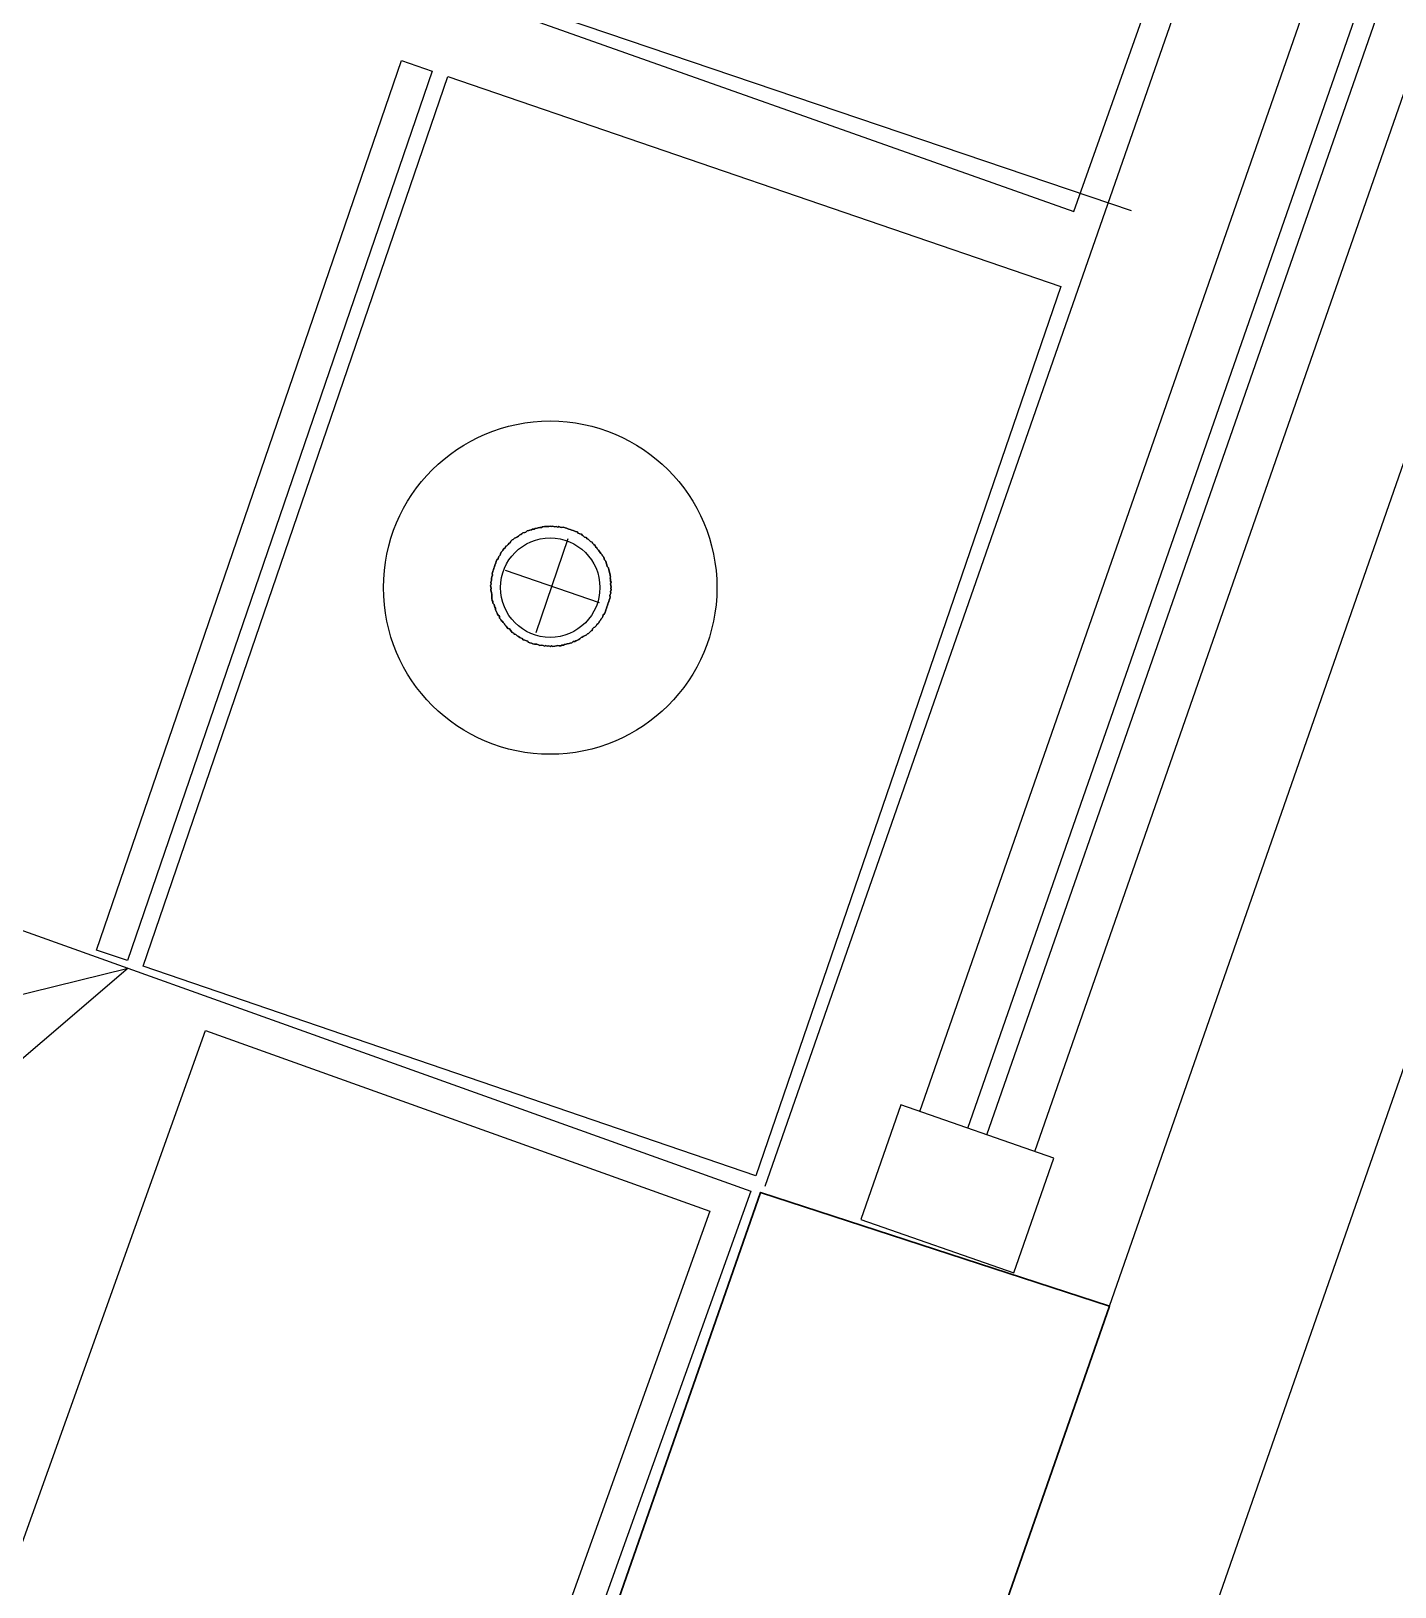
# Model space of a CAD drawing. Header units: millimetres. Extents: x 173236 to 801264, y -94969 to 615039.
# Drawn here: x 650003 to 650858, y 58685 to 59660 of the extents above; entities that cross this region are included whole.
import ezdxf

# ---------------------------------------------------------------- set-up
doc = ezdxf.new("R2010")
doc.units = ezdxf.units.MM
doc.header["$MEASUREMENT"] = 0
doc.header["$PDMODE"] = 2
for name, color, linetype in [('VOX-A-ANNO-DIMS', 160, 'Continuous'), ('VOX-A-ELEV-1-NEAR', 130, 'Continuous'), ('VOX-A-FLOOR-LINE', 253, 'Continuous'), ('VOX-A-FURN-LAYOUT', 93, 'Continuous'), ('VOX-A-WINDOW', 2, 'Continuous'), ('VOX-A-WINDOW-SILL', 55, 'Continuous')]:
    doc.layers.add(name, color=color, linetype=linetype)
doc.layers.add('VOX-A-WALL-SECT', color=1, linetype='Continuous', lineweight=30)
doc.styles.add('1.5 mm Rotis Annotative', font='', dxfattribs={"height": 1.5})
doc.styles.get('1.5 mm Rotis Annotative').set_extended_font_data('Rotis Sans Serif')
doc.linetypes.add('ZIGZAG', pattern='A,0.0001,-0.2,[131,ltypeshp.shx,S=0.2,R=0,X=-0.2,Y=0],-0.4,[131,ltypeshp.shx,S=0.2,R=180,X=0.2,Y=0],-0.2', length=0.8001)
doc.dimstyles.new('1.5 mm Rotis Annotative', dxfattribs={"dimtxt": 1.5, "dimasz": 1, "dimexe": 1.5, "dimexo": 0, "dimgap": 1, "dimtad": 1, "dimdec": 0, "dimrnd": 5, "dimzin": 0, "dimdsep": 46, "dimtxsty": '1.5 mm Rotis Annotative', "dimblk": 'ARCHTICK', "dimcen": 0.09, "dimdle": 1, "dimadec": 0, "dimazin": 0, "dimtfac": 1, "dimtdec": 0, "dimtofl": 0, "dimtmove": 1, "dimatfit": 3, "dimfxl": 2, "dimfxlon": 1, "dimtolj": 1, "dimtzin": 0, "dimarcsym": 0})

# ---------------------------------------------------------------- blocks, each defined once
blk = doc.blocks.new('*U369')
at = {"layer": 'VOX-A-WINDOW'}
for p, q in [((3, 1.5), (44.865, 1.5)), ((3, 0.25), (44.865, 0.25)), ((3, -0.25), (44.865, -0.25)), ((3, -1.5), (44.865, -1.5))]:
    blk.add_line(p, q, dxfattribs=at)
blk.add_lwpolyline([(3, 2), (3, -2), (0, -2), (0, 2)], close=True, dxfattribs=at)
at = {"layer": 'VOX-A-WINDOW-SILL'}
for p, q in [((0, 4.5), (47.865, 4.5)), ((0, -4.5), (47.865, -4.5))]:
    blk.add_line(p, q, dxfattribs=at)
blk = doc.blocks.new('TYPICAL FLOOR PLAN')
at = {"layer": 'VOX-A-FLOOR-LINE'}
blk.add_lwpolyline([(990589.57, 124212.13), (998958.55, 121312.01), (995728.66, 112053.32), (994816.91, 112053.58), (994816.91, 112178.32), (985635.33, 112179.75)], dxfattribs=at)
at = {"layer": 'VOX-A-WALL-SECT'}
blk.add_lwpolyline([(994941.91, 112353.45), (994941.91, 112178.35), (995639.89, 112178.35), (996444.99, 114485.45), (996226.31, 114556.88), (995641.91, 112882.2)], dxfattribs=at)
at = {"layer": 'VOX-A-ANNO-DIMS', "xscale": -25.4, "yscale": 25.4, "zscale": 25.4, "rotation": 250.7786661932612}
blk.add_blockref('*U369', (996337.06, 114523.08), dxfattribs=at)
blk = doc.blocks.new('BED3')
at = {"layer": 'VOX-A-FURN-LAYOUT', "lineweight": -3}
for points in [[(4891.245, 1312.644), (4901.044, 1296.641), (4870.569, 1276.436)], [(4932.245, 1312.428), (4932.245, 1276.436), (4854.251, 1276.436), (4854.251, 1312.428)], [(4868.252, 1311.643), (4868.252, 1277.241), (4855.037, 1277.241), (4855.037, 1311.643)]]:
    blk.add_lwpolyline(points, close=True, dxfattribs=at)
blk = doc.blocks.new('ST')
at = {"layer": 'VOX-A-FURN-LAYOUT', "lineweight": -3}
for points in [[(4870.235, 1276.043), (4870.235, 1252.833), (4854.251, 1252.833), (4854.251, 1276.043)], [(4871.452, 1276.043), (4871.452, 1252.833), (4870.647, 1252.833), (4870.647, 1276.043)], [(4863.264, 1265.302), (4863.284, 1265.322), (4863.323, 1265.322), (4863.362, 1265.341), (4863.323, 1265.322), (4863.284, 1265.322), (4863.264, 1265.302), (4863.225, 1265.302), (4863.186, 1265.283), (4863.146, 1265.263), (4863.127, 1265.243), (4863.087, 1265.243), (4863.048, 1265.224), (4863.028, 1265.204), (4863.048, 1265.224), (4863.087, 1265.243), (4863.127, 1265.243), (4863.146, 1265.263), (4863.186, 1265.283), (4863.225, 1265.302)], [(4863.5, 1265.361), (4863.46, 1265.361), (4863.421, 1265.361), (4863.402, 1265.341), (4863.362, 1265.341), (4863.402, 1265.341), (4863.421, 1265.361), (4863.46, 1265.361)], [(4863.539, 1265.381), (4863.5, 1265.361), (4863.539, 1265.381), (4863.578, 1265.381), (4863.618, 1265.381), (4863.578, 1265.381)], [(4863.716, 1265.4), (4863.676, 1265.4), (4863.637, 1265.381), (4863.618, 1265.381), (4863.637, 1265.381), (4863.676, 1265.4), (4863.716, 1265.4), (4863.755, 1265.4), (4863.794, 1265.4), (4863.834, 1265.4), (4863.853, 1265.381), (4863.834, 1265.4), (4863.794, 1265.4), (4863.755, 1265.4)], [(4864.01, 1265.361), (4863.971, 1265.381), (4863.932, 1265.381), (4863.892, 1265.381), (4863.853, 1265.381), (4863.892, 1265.381), (4863.932, 1265.381), (4863.971, 1265.381)], [(4864.069, 1265.361), (4864.05, 1265.361), (4864.01, 1265.361), (4864.05, 1265.361), (4864.069, 1265.361), (4864.108, 1265.341), (4864.148, 1265.341), (4864.108, 1265.341)], [(4864.324, 1265.283), (4864.344, 1265.263), (4864.383, 1265.243), (4864.423, 1265.243), (4864.442, 1265.224), (4864.481, 1265.204), (4864.442, 1265.224), (4864.423, 1265.243), (4864.383, 1265.243), (4864.344, 1265.263), (4864.324, 1265.283), (4864.285, 1265.302), (4864.246, 1265.302), (4864.226, 1265.322), (4864.187, 1265.322), (4864.148, 1265.341), (4864.187, 1265.322), (4864.226, 1265.322), (4864.246, 1265.302), (4864.285, 1265.302)], [(4862.734, 1264.988), (4862.714, 1264.968), (4862.675, 1264.929), (4862.655, 1264.909), (4862.636, 1264.87), (4862.616, 1264.851), (4862.636, 1264.87), (4862.655, 1264.909), (4862.675, 1264.929), (4862.714, 1264.968)], [(4862.852, 1265.086), (4862.812, 1265.067), (4862.793, 1265.027), (4862.754, 1265.008), (4862.734, 1264.988), (4862.754, 1265.008), (4862.793, 1265.027), (4862.812, 1265.067)], [(4862.97, 1265.165), (4862.93, 1265.145), (4862.911, 1265.125), (4862.871, 1265.106), (4862.852, 1265.086), (4862.871, 1265.106), (4862.911, 1265.125), (4862.93, 1265.145), (4862.97, 1265.165), (4862.989, 1265.184), (4863.028, 1265.204), (4862.989, 1265.184)], [(4864.599, 1265.125), (4864.58, 1265.145), (4864.54, 1265.165), (4864.521, 1265.184), (4864.481, 1265.204), (4864.521, 1265.184), (4864.54, 1265.165), (4864.58, 1265.145), (4864.599, 1265.125), (4864.639, 1265.106), (4864.658, 1265.086), (4864.639, 1265.106)], [(4864.717, 1265.027), (4864.697, 1265.067), (4864.658, 1265.086), (4864.697, 1265.067), (4864.717, 1265.027), (4864.756, 1265.008), (4864.776, 1264.988), (4864.756, 1265.008)], [(4864.835, 1264.929), (4864.796, 1264.968), (4864.776, 1264.988), (4864.796, 1264.968), (4864.835, 1264.929), (4864.855, 1264.909), (4864.874, 1264.87), (4864.894, 1264.851), (4864.874, 1264.87), (4864.855, 1264.909)], [(4862.518, 1264.733), (4862.498, 1264.713), (4862.479, 1264.674), (4862.459, 1264.635), (4862.439, 1264.615), (4862.439, 1264.576), (4862.42, 1264.536), (4862.4, 1264.517), (4862.38, 1264.477), (4862.38, 1264.438), (4862.361, 1264.419), (4862.341, 1264.379), (4862.341, 1264.34), (4862.322, 1264.301), (4862.322, 1264.281), (4862.302, 1264.242), (4862.302, 1264.203), (4862.302, 1264.163), (4862.282, 1264.124), (4862.282, 1264.085), (4862.282, 1264.065), (4862.282, 1264.026), (4862.282, 1263.987), (4862.282, 1263.947), (4862.282, 1263.908), (4862.282, 1263.869), (4862.282, 1263.849), (4862.282, 1263.81), (4862.282, 1263.771), (4862.282, 1263.731), (4862.282, 1263.692), (4862.302, 1263.653), (4862.302, 1263.633), (4862.302, 1263.594), (4862.322, 1263.555), (4862.322, 1263.515), (4862.341, 1263.476), (4862.341, 1263.456), (4862.361, 1263.417), (4862.38, 1263.378), (4862.38, 1263.339), (4862.4, 1263.319), (4862.42, 1263.28), (4862.4, 1263.319), (4862.38, 1263.339), (4862.38, 1263.378), (4862.361, 1263.417), (4862.341, 1263.456), (4862.341, 1263.476), (4862.322, 1263.515), (4862.322, 1263.555), (4862.302, 1263.594), (4862.302, 1263.633), (4862.302, 1263.653), (4862.282, 1263.692), (4862.282, 1263.731), (4862.282, 1263.771), (4862.282, 1263.81), (4862.282, 1263.849), (4862.282, 1263.869), (4862.282, 1263.908), (4862.282, 1263.947), (4862.282, 1263.987), (4862.282, 1264.026), (4862.282, 1264.065), (4862.282, 1264.085), (4862.282, 1264.124), (4862.302, 1264.163), (4862.302, 1264.203), (4862.302, 1264.242), (4862.322, 1264.281), (4862.322, 1264.301), (4862.341, 1264.34), (4862.341, 1264.379), (4862.361, 1264.419), (4862.38, 1264.438), (4862.38, 1264.477), (4862.4, 1264.517), (4862.42, 1264.536), (4862.439, 1264.576), (4862.439, 1264.615), (4862.459, 1264.635), (4862.479, 1264.674), (4862.498, 1264.713)], [(4862.557, 1264.792), (4862.538, 1264.772), (4862.518, 1264.733), (4862.538, 1264.772), (4862.557, 1264.792), (4862.596, 1264.831), (4862.616, 1264.851), (4862.596, 1264.831)], [(4864.992, 1264.733), (4864.972, 1264.772), (4864.933, 1264.792), (4864.913, 1264.831), (4864.894, 1264.851), (4864.913, 1264.831), (4864.933, 1264.792), (4864.972, 1264.772)], [(4865.031, 1264.674), (4865.051, 1264.635), (4865.051, 1264.615), (4865.071, 1264.576), (4865.09, 1264.536), (4865.11, 1264.517), (4865.129, 1264.477), (4865.129, 1264.438), (4865.149, 1264.419), (4865.169, 1264.379), (4865.169, 1264.34), (4865.188, 1264.301), (4865.188, 1264.281), (4865.188, 1264.242), (4865.208, 1264.203), (4865.208, 1264.163), (4865.208, 1264.124), (4865.228, 1264.085), (4865.228, 1264.065), (4865.228, 1264.026), (4865.228, 1263.987), (4865.228, 1263.947), (4865.228, 1263.908), (4865.228, 1263.869), (4865.228, 1263.849), (4865.228, 1263.81), (4865.228, 1263.771), (4865.228, 1263.731), (4865.208, 1263.692), (4865.208, 1263.653), (4865.208, 1263.633), (4865.188, 1263.594), (4865.188, 1263.555), (4865.188, 1263.515), (4865.169, 1263.476), (4865.169, 1263.456), (4865.149, 1263.417), (4865.129, 1263.378), (4865.129, 1263.339), (4865.11, 1263.319), (4865.09, 1263.28), (4865.11, 1263.319), (4865.129, 1263.339), (4865.129, 1263.378), (4865.149, 1263.417), (4865.169, 1263.456), (4865.169, 1263.476), (4865.188, 1263.515), (4865.188, 1263.555), (4865.188, 1263.594), (4865.208, 1263.633), (4865.208, 1263.653), (4865.208, 1263.692), (4865.228, 1263.731), (4865.228, 1263.771), (4865.228, 1263.81), (4865.228, 1263.849), (4865.228, 1263.869), (4865.228, 1263.908), (4865.228, 1263.947), (4865.228, 1263.987), (4865.228, 1264.026), (4865.228, 1264.065), (4865.228, 1264.085), (4865.208, 1264.124), (4865.208, 1264.163), (4865.208, 1264.203), (4865.188, 1264.242), (4865.188, 1264.281), (4865.188, 1264.301), (4865.169, 1264.34), (4865.169, 1264.379), (4865.149, 1264.419), (4865.129, 1264.438), (4865.129, 1264.477), (4865.11, 1264.517), (4865.09, 1264.536), (4865.071, 1264.576), (4865.051, 1264.615), (4865.051, 1264.635), (4865.031, 1264.674), (4865.012, 1264.713), (4864.992, 1264.733), (4865.012, 1264.713)], [(4862.439, 1263.221), (4862.459, 1263.181), (4862.479, 1263.142), (4862.459, 1263.181), (4862.439, 1263.221), (4862.439, 1263.24), (4862.42, 1263.28), (4862.439, 1263.24)], [(4862.479, 1263.142), (4862.498, 1263.123), (4862.518, 1263.083), (4862.498, 1263.123)], [(4862.518, 1263.083), (4862.538, 1263.064), (4862.557, 1263.024), (4862.596, 1263.005), (4862.616, 1262.965), (4862.596, 1263.005), (4862.557, 1263.024), (4862.538, 1263.064)], [(4862.675, 1262.887), (4862.714, 1262.867), (4862.734, 1262.848), (4862.714, 1262.867), (4862.675, 1262.887), (4862.655, 1262.926), (4862.636, 1262.946), (4862.616, 1262.965), (4862.636, 1262.946), (4862.655, 1262.926)], [(4864.776, 1262.848), (4864.796, 1262.867), (4864.835, 1262.887), (4864.855, 1262.926), (4864.874, 1262.946), (4864.894, 1262.965), (4864.874, 1262.946), (4864.855, 1262.926), (4864.835, 1262.887), (4864.796, 1262.867)], [(4864.933, 1263.024), (4864.972, 1263.064), (4864.992, 1263.083), (4864.972, 1263.064), (4864.933, 1263.024), (4864.913, 1263.005), (4864.894, 1262.965), (4864.913, 1263.005)], [(4864.992, 1263.083), (4865.012, 1263.123), (4865.031, 1263.142), (4865.012, 1263.123)], [(4865.031, 1263.142), (4865.051, 1263.181), (4865.051, 1263.221), (4865.071, 1263.24), (4865.09, 1263.28), (4865.071, 1263.24), (4865.051, 1263.221), (4865.051, 1263.181)], [(4862.793, 1262.789), (4862.812, 1262.769), (4862.852, 1262.749), (4862.812, 1262.769), (4862.793, 1262.789), (4862.754, 1262.808), (4862.734, 1262.848), (4862.754, 1262.808)], [(4862.911, 1262.71), (4862.93, 1262.691), (4862.97, 1262.671), (4862.989, 1262.651), (4863.028, 1262.632), (4862.989, 1262.651), (4862.97, 1262.671), (4862.93, 1262.691), (4862.911, 1262.71), (4862.871, 1262.73), (4862.852, 1262.749), (4862.871, 1262.73)], [(4863.186, 1262.553), (4863.146, 1262.553), (4863.127, 1262.573), (4863.087, 1262.592), (4863.048, 1262.612), (4863.028, 1262.632), (4863.048, 1262.612), (4863.087, 1262.592), (4863.127, 1262.573), (4863.146, 1262.553), (4863.186, 1262.553), (4863.225, 1262.533), (4863.264, 1262.514), (4863.284, 1262.514), (4863.323, 1262.494), (4863.362, 1262.494), (4863.323, 1262.494), (4863.284, 1262.514), (4863.264, 1262.514), (4863.225, 1262.533)], [(4864.246, 1262.514), (4864.226, 1262.514), (4864.187, 1262.494), (4864.148, 1262.494), (4864.187, 1262.494), (4864.226, 1262.514), (4864.246, 1262.514), (4864.285, 1262.533), (4864.324, 1262.553), (4864.344, 1262.553), (4864.383, 1262.573), (4864.423, 1262.592), (4864.442, 1262.612), (4864.481, 1262.632), (4864.442, 1262.612), (4864.423, 1262.592), (4864.383, 1262.573), (4864.344, 1262.553), (4864.324, 1262.553), (4864.285, 1262.533)], [(4864.54, 1262.671), (4864.58, 1262.691), (4864.599, 1262.71), (4864.639, 1262.73), (4864.658, 1262.749), (4864.639, 1262.73), (4864.599, 1262.71), (4864.58, 1262.691), (4864.54, 1262.671), (4864.521, 1262.651), (4864.481, 1262.632), (4864.521, 1262.651)], [(4864.658, 1262.749), (4864.697, 1262.769), (4864.717, 1262.789), (4864.756, 1262.808), (4864.776, 1262.848), (4864.756, 1262.808), (4864.717, 1262.789), (4864.697, 1262.769)], [(4863.421, 1262.475), (4863.46, 1262.455), (4863.5, 1262.455), (4863.46, 1262.455), (4863.421, 1262.475), (4863.402, 1262.475), (4863.362, 1262.494), (4863.402, 1262.475)], [(4863.5, 1262.455), (4863.539, 1262.455)], [(4863.676, 1262.435), (4863.716, 1262.435), (4863.755, 1262.435), (4863.794, 1262.435), (4863.834, 1262.435), (4863.794, 1262.435), (4863.755, 1262.435), (4863.716, 1262.435), (4863.676, 1262.435), (4863.637, 1262.435), (4863.618, 1262.435), (4863.578, 1262.435), (4863.539, 1262.455), (4863.578, 1262.435), (4863.618, 1262.435), (4863.637, 1262.435)], [(4863.834, 1262.435), (4863.853, 1262.435), (4863.892, 1262.435), (4863.932, 1262.435), (4863.971, 1262.455), (4864.01, 1262.455), (4863.971, 1262.455), (4863.932, 1262.435), (4863.892, 1262.435), (4863.853, 1262.435)], [(4864.01, 1262.455), (4864.05, 1262.455), (4864.069, 1262.475), (4864.108, 1262.475), (4864.148, 1262.494), (4864.108, 1262.475), (4864.069, 1262.475), (4864.05, 1262.455)]]:
    blk.add_lwpolyline(points, close=True, dxfattribs=at)
for points in [[(4863.127, 1265.243), (4863.146, 1265.263), (4863.127, 1265.243)], [(4863.146, 1265.263), (4863.186, 1265.283), (4863.146, 1265.263)], [(4863.146, 1265.263), (4863.146, 1265.263)], [(4863.186, 1265.283), (4863.225, 1265.302), (4863.186, 1265.283)], [(4863.186, 1265.283), (4863.186, 1265.283)], [(4863.225, 1265.302), (4863.225, 1265.302)], [(4863.225, 1265.302), (4863.264, 1265.302), (4863.225, 1265.302)], [(4863.264, 1265.302), (4863.284, 1265.322), (4863.264, 1265.302)], [(4863.264, 1265.302), (4863.264, 1265.302)], [(4863.284, 1265.322), (4863.284, 1265.322)], [(4863.284, 1265.322), (4863.323, 1265.322), (4863.284, 1265.322)], [(4863.323, 1265.322), (4863.362, 1265.341), (4863.323, 1265.322)], [(4863.323, 1265.322), (4863.323, 1265.322)], [(4863.362, 1265.341), (4863.362, 1265.341)], [(4863.362, 1265.341), (4863.402, 1265.341), (4863.362, 1265.341)], [(4863.402, 1265.341), (4863.421, 1265.361), (4863.402, 1265.341)], [(4863.402, 1265.341), (4863.402, 1265.341)], [(4863.421, 1265.361), (4863.421, 1265.361)], [(4863.421, 1265.361), (4863.46, 1265.361), (4863.421, 1265.361)], [(4863.46, 1265.361), (4863.46, 1265.361)], [(4863.46, 1265.361), (4863.5, 1265.361), (4863.46, 1265.361)], [(4863.5, 1265.361), (4863.539, 1265.381), (4863.5, 1265.361)], [(4863.5, 1265.361), (4863.5, 1265.361)], [(4863.539, 1265.381), (4863.539, 1265.381)], [(4863.539, 1265.381), (4863.578, 1265.381), (4863.539, 1265.381)], [(4863.578, 1265.381), (4863.578, 1265.381)], [(4863.578, 1265.381), (4863.618, 1265.381), (4863.578, 1265.381)], [(4863.618, 1265.381), (4863.618, 1265.381)], [(4863.618, 1265.381), (4863.637, 1265.381), (4863.618, 1265.381)], [(4863.637, 1265.381), (4863.676, 1265.4), (4863.637, 1265.381)], [(4863.637, 1265.381), (4863.637, 1265.381)], [(4863.676, 1265.4), (4863.676, 1265.4)], [(4863.676, 1265.4), (4863.716, 1265.4), (4863.676, 1265.4)], [(4863.716, 1265.4), (4863.716, 1265.4)], [(4863.716, 1265.4), (4863.755, 1265.4), (4863.716, 1265.4)], [(4863.755, 1265.4), (4863.794, 1265.4), (4863.755, 1265.4)], [(4863.755, 1265.4), (4863.755, 1265.4)], [(4863.794, 1265.4), (4863.794, 1265.4)], [(4863.794, 1265.4), (4863.834, 1265.4), (4863.794, 1265.4)], [(4863.834, 1265.4), (4863.834, 1265.4)], [(4863.834, 1265.4), (4863.853, 1265.381), (4863.834, 1265.4)], [(4863.853, 1265.381), (4863.853, 1265.381)], [(4863.853, 1265.381), (4863.892, 1265.381), (4863.853, 1265.381)], [(4863.892, 1265.381), (4863.892, 1265.381)], [(4863.892, 1265.381), (4863.932, 1265.381), (4863.892, 1265.381)], [(4863.932, 1265.381), (4863.932, 1265.381)], [(4863.932, 1265.381), (4863.971, 1265.381), (4863.932, 1265.381)], [(4863.971, 1265.381), (4863.971, 1265.381)], [(4863.971, 1265.381), (4864.01, 1265.361), (4863.971, 1265.381)], [(4864.01, 1265.361), (4864.01, 1265.361)], [(4864.01, 1265.361), (4864.05, 1265.361), (4864.01, 1265.361)], [(4864.05, 1265.361), (4864.05, 1265.361)], [(4864.05, 1265.361), (4864.069, 1265.361), (4864.05, 1265.361)], [(4864.069, 1265.361), (4864.069, 1265.361)], [(4864.069, 1265.361), (4864.108, 1265.341), (4864.069, 1265.361)], [(4864.108, 1265.341), (4864.108, 1265.341)], [(4864.108, 1265.341), (4864.148, 1265.341), (4864.108, 1265.341)], [(4864.148, 1265.341), (4864.148, 1265.341)], [(4864.148, 1265.341), (4864.187, 1265.322), (4864.148, 1265.341)], [(4864.187, 1265.322), (4864.187, 1265.322)], [(4864.187, 1265.322), (4864.226, 1265.322), (4864.187, 1265.322)], [(4864.226, 1265.322), (4864.226, 1265.322)], [(4864.226, 1265.322), (4864.246, 1265.302), (4864.226, 1265.322)], [(4864.246, 1265.302), (4864.246, 1265.302)], [(4864.246, 1265.302), (4864.285, 1265.302), (4864.246, 1265.302)], [(4864.285, 1265.302), (4864.285, 1265.302)], [(4864.285, 1265.302), (4864.324, 1265.283), (4864.285, 1265.302)], [(4864.324, 1265.283), (4864.324, 1265.283)], [(4864.324, 1265.283), (4864.344, 1265.263), (4864.324, 1265.283)], [(4864.344, 1265.263), (4864.344, 1265.263)], [(4864.344, 1265.263), (4864.383, 1265.243), (4864.344, 1265.263)], [(4862.636, 1264.87), (4862.655, 1264.909), (4862.636, 1264.87)], [(4862.655, 1264.909), (4862.675, 1264.929), (4862.655, 1264.909)], [(4862.655, 1264.909), (4862.655, 1264.909)], [(4862.675, 1264.929), (4862.714, 1264.968), (4862.675, 1264.929)], [(4862.675, 1264.929), (4862.675, 1264.929)], [(4862.714, 1264.968), (4862.734, 1264.988), (4862.714, 1264.968)], [(4862.714, 1264.968), (4862.714, 1264.968)], [(4862.734, 1264.988), (4862.754, 1265.008), (4862.734, 1264.988)], [(4862.734, 1264.988), (4862.734, 1264.988)], [(4862.754, 1265.008), (4862.793, 1265.027), (4862.754, 1265.008)], [(4862.754, 1265.008), (4862.754, 1265.008)], [(4862.793, 1265.027), (4862.812, 1265.067), (4862.793, 1265.027)], [(4862.793, 1265.027), (4862.793, 1265.027)], [(4862.812, 1265.067), (4862.852, 1265.086), (4862.812, 1265.067)], [(4862.812, 1265.067), (4862.812, 1265.067)], [(4862.852, 1265.086), (4862.871, 1265.106), (4862.852, 1265.086)], [(4862.852, 1265.086), (4862.852, 1265.086)], [(4862.871, 1265.106), (4862.911, 1265.125), (4862.871, 1265.106)], [(4862.871, 1265.106), (4862.871, 1265.106)], [(4862.911, 1265.125), (4862.93, 1265.145), (4862.911, 1265.125)], [(4862.911, 1265.125), (4862.911, 1265.125)], [(4862.93, 1265.145), (4862.97, 1265.165), (4862.93, 1265.145)], [(4862.93, 1265.145), (4862.93, 1265.145)], [(4862.97, 1265.165), (4862.989, 1265.184), (4862.97, 1265.165)], [(4862.97, 1265.165), (4862.97, 1265.165)], [(4862.989, 1265.184), (4863.028, 1265.204), (4862.989, 1265.184)], [(4862.989, 1265.184), (4862.989, 1265.184)], [(4863.028, 1265.204), (4863.048, 1265.224), (4863.028, 1265.204)], [(4863.028, 1265.204), (4863.028, 1265.204)], [(4863.048, 1265.224), (4863.087, 1265.243), (4863.048, 1265.224)], [(4863.048, 1265.224), (4863.048, 1265.224)], [(4863.087, 1265.243), (4863.087, 1265.243)], [(4863.087, 1265.243), (4863.127, 1265.243), (4863.087, 1265.243)], [(4863.127, 1265.243), (4863.127, 1265.243)], [(4863.735, 1262.671), (4863.735, 1265.125)], [(4864.383, 1265.243), (4864.383, 1265.243)], [(4864.383, 1265.243), (4864.423, 1265.243), (4864.383, 1265.243)], [(4864.423, 1265.243), (4864.423, 1265.243)], [(4864.423, 1265.243), (4864.442, 1265.224), (4864.423, 1265.243)], [(4864.442, 1265.224), (4864.442, 1265.224)], [(4864.442, 1265.224), (4864.481, 1265.204), (4864.442, 1265.224)], [(4864.481, 1265.204), (4864.481, 1265.204)], [(4864.481, 1265.204), (4864.521, 1265.184), (4864.481, 1265.204)], [(4864.521, 1265.184), (4864.521, 1265.184)], [(4864.521, 1265.184), (4864.54, 1265.165), (4864.521, 1265.184)], [(4864.54, 1265.165), (4864.54, 1265.165)], [(4864.54, 1265.165), (4864.58, 1265.145), (4864.54, 1265.165)], [(4864.58, 1265.145), (4864.58, 1265.145)], [(4864.58, 1265.145), (4864.599, 1265.125), (4864.58, 1265.145)], [(4864.599, 1265.125), (4864.599, 1265.125)], [(4864.599, 1265.125), (4864.639, 1265.106), (4864.599, 1265.125)], [(4864.639, 1265.106), (4864.639, 1265.106)], [(4864.639, 1265.106), (4864.658, 1265.086), (4864.639, 1265.106)], [(4864.658, 1265.086), (4864.658, 1265.086)], [(4864.658, 1265.086), (4864.697, 1265.067), (4864.658, 1265.086)], [(4864.697, 1265.067), (4864.697, 1265.067)], [(4864.697, 1265.067), (4864.717, 1265.027), (4864.697, 1265.067)], [(4864.717, 1265.027), (4864.717, 1265.027)], [(4864.717, 1265.027), (4864.756, 1265.008), (4864.717, 1265.027)], [(4864.756, 1265.008), (4864.756, 1265.008)], [(4864.756, 1265.008), (4864.776, 1264.988), (4864.756, 1265.008)], [(4864.776, 1264.988), (4864.776, 1264.988)], [(4864.776, 1264.988), (4864.796, 1264.968), (4864.776, 1264.988)], [(4864.796, 1264.968), (4864.796, 1264.968)], [(4864.796, 1264.968), (4864.835, 1264.929), (4864.796, 1264.968)], [(4864.835, 1264.929), (4864.835, 1264.929)], [(4864.835, 1264.929), (4864.855, 1264.909), (4864.835, 1264.929)], [(4864.855, 1264.909), (4864.855, 1264.909)], [(4864.855, 1264.909), (4864.874, 1264.87), (4864.855, 1264.909)], [(4862.38, 1264.477), (4862.4, 1264.517), (4862.38, 1264.477)], [(4862.4, 1264.517), (4862.42, 1264.536), (4862.4, 1264.517)], [(4862.4, 1264.517), (4862.4, 1264.517)], [(4862.42, 1264.536), (4862.439, 1264.576), (4862.42, 1264.536)], [(4862.42, 1264.536), (4862.42, 1264.536)], [(4862.439, 1264.615), (4862.459, 1264.635), (4862.439, 1264.615)], [(4862.439, 1264.615), (4862.439, 1264.615)], [(4862.439, 1264.576), (4862.439, 1264.615), (4862.439, 1264.576)], [(4862.439, 1264.576), (4862.439, 1264.576)], [(4862.459, 1264.635), (4862.479, 1264.674), (4862.459, 1264.635)], [(4862.459, 1264.635), (4862.459, 1264.635)], [(4862.479, 1264.674), (4862.498, 1264.713), (4862.479, 1264.674)], [(4862.479, 1264.674), (4862.479, 1264.674)], [(4862.498, 1264.713), (4862.518, 1264.733), (4862.498, 1264.713)], [(4862.498, 1264.713), (4862.498, 1264.713)], [(4862.518, 1264.733), (4862.538, 1264.772), (4862.518, 1264.733)], [(4862.518, 1264.733), (4862.518, 1264.733)], [(4862.538, 1264.772), (4862.557, 1264.792), (4862.538, 1264.772)], [(4862.538, 1264.772), (4862.538, 1264.772)], [(4862.557, 1264.792), (4862.596, 1264.831), (4862.557, 1264.792)], [(4862.557, 1264.792), (4862.557, 1264.792)], [(4862.596, 1264.831), (4862.616, 1264.851), (4862.596, 1264.831)], [(4862.596, 1264.831), (4862.596, 1264.831)], [(4862.616, 1264.851), (4862.636, 1264.87), (4862.616, 1264.851)], [(4862.616, 1264.851), (4862.616, 1264.851)], [(4862.636, 1264.87), (4862.636, 1264.87)], [(4864.874, 1264.87), (4864.874, 1264.87)], [(4864.874, 1264.87), (4864.894, 1264.851), (4864.874, 1264.87)], [(4864.894, 1264.851), (4864.894, 1264.851)], [(4864.894, 1264.851), (4864.913, 1264.831), (4864.894, 1264.851)], [(4864.913, 1264.831), (4864.913, 1264.831)], [(4864.913, 1264.831), (4864.933, 1264.792), (4864.913, 1264.831)], [(4864.933, 1264.792), (4864.933, 1264.792)], [(4864.933, 1264.792), (4864.972, 1264.772), (4864.933, 1264.792)], [(4864.972, 1264.772), (4864.972, 1264.772)], [(4864.972, 1264.772), (4864.992, 1264.733), (4864.972, 1264.772)], [(4864.992, 1264.733), (4864.992, 1264.733)], [(4864.992, 1264.733), (4865.012, 1264.713), (4864.992, 1264.733)], [(4865.012, 1264.713), (4865.012, 1264.713)], [(4865.012, 1264.713), (4865.031, 1264.674), (4865.012, 1264.713)], [(4865.031, 1264.674), (4865.031, 1264.674)], [(4865.031, 1264.674), (4865.051, 1264.635), (4865.031, 1264.674)], [(4865.051, 1264.635), (4865.051, 1264.635)], [(4865.051, 1264.635), (4865.051, 1264.615), (4865.051, 1264.635)], [(4865.051, 1264.615), (4865.051, 1264.615)], [(4865.051, 1264.615), (4865.071, 1264.576), (4865.051, 1264.615)], [(4865.071, 1264.576), (4865.071, 1264.576)], [(4865.071, 1264.576), (4865.09, 1264.536), (4865.071, 1264.576)], [(4865.09, 1264.536), (4865.09, 1264.536)], [(4865.09, 1264.536), (4865.11, 1264.517), (4865.09, 1264.536)], [(4865.11, 1264.517), (4865.11, 1264.517)], [(4865.11, 1264.517), (4865.129, 1264.477), (4865.11, 1264.517)], [(4862.282, 1264.124), (4862.302, 1264.163), (4862.282, 1264.124)], [(4862.282, 1264.124), (4862.282, 1264.124)], [(4862.282, 1264.085), (4862.282, 1264.124), (4862.282, 1264.085)], [(4862.302, 1264.242), (4862.322, 1264.281), (4862.302, 1264.242)], [(4862.302, 1264.242), (4862.302, 1264.242)], [(4862.302, 1264.203), (4862.302, 1264.242), (4862.302, 1264.203)], [(4862.302, 1264.203), (4862.302, 1264.203)], [(4862.302, 1264.163), (4862.302, 1264.203), (4862.302, 1264.163)], [(4862.302, 1264.163), (4862.302, 1264.163)], [(4862.322, 1264.301), (4862.341, 1264.34), (4862.322, 1264.301)], [(4862.322, 1264.301), (4862.322, 1264.301)], [(4862.322, 1264.281), (4862.322, 1264.301), (4862.322, 1264.281)], [(4862.322, 1264.281), (4862.322, 1264.281)], [(4862.341, 1264.379), (4862.361, 1264.419), (4862.341, 1264.379)], [(4862.341, 1264.379), (4862.341, 1264.379)], [(4862.341, 1264.34), (4862.341, 1264.379), (4862.341, 1264.34)], [(4862.341, 1264.34), (4862.341, 1264.34)], [(4862.361, 1264.419), (4862.38, 1264.438), (4862.361, 1264.419)], [(4862.361, 1264.419), (4862.361, 1264.419)], [(4862.38, 1264.477), (4862.38, 1264.477)], [(4862.38, 1264.438), (4862.38, 1264.477), (4862.38, 1264.438)], [(4862.38, 1264.438), (4862.38, 1264.438)], [(4865.129, 1264.477), (4865.129, 1264.477)], [(4865.129, 1264.477), (4865.129, 1264.438), (4865.129, 1264.477)], [(4865.129, 1264.438), (4865.129, 1264.438)], [(4865.129, 1264.438), (4865.149, 1264.419), (4865.129, 1264.438)], [(4865.149, 1264.419), (4865.149, 1264.419)], [(4865.149, 1264.419), (4865.169, 1264.379), (4865.149, 1264.419)], [(4865.169, 1264.379), (4865.169, 1264.379)], [(4865.169, 1264.379), (4865.169, 1264.34), (4865.169, 1264.379)], [(4865.169, 1264.34), (4865.169, 1264.34)], [(4865.169, 1264.34), (4865.188, 1264.301), (4865.169, 1264.34)], [(4865.188, 1264.301), (4865.188, 1264.301)], [(4865.188, 1264.301), (4865.188, 1264.281), (4865.188, 1264.301)], [(4865.188, 1264.281), (4865.188, 1264.281)], [(4865.188, 1264.281), (4865.188, 1264.242), (4865.188, 1264.281)], [(4865.188, 1264.242), (4865.188, 1264.242)], [(4865.188, 1264.242), (4865.208, 1264.203), (4865.188, 1264.242)], [(4865.208, 1264.203), (4865.208, 1264.203)], [(4865.208, 1264.203), (4865.208, 1264.163), (4865.208, 1264.203)], [(4865.208, 1264.163), (4865.208, 1264.163)], [(4865.208, 1264.163), (4865.208, 1264.124), (4865.208, 1264.163)], [(4865.208, 1264.124), (4865.208, 1264.124)], [(4865.208, 1264.124), (4865.228, 1264.085), (4865.208, 1264.124)], [(4862.282, 1264.085), (4862.282, 1264.085)], [(4862.282, 1264.065), (4862.282, 1264.085), (4862.282, 1264.065)], [(4862.282, 1264.065), (4862.282, 1264.065)], [(4862.282, 1264.026), (4862.282, 1264.065), (4862.282, 1264.026)], [(4862.282, 1264.026), (4862.282, 1264.026)], [(4862.282, 1263.987), (4862.282, 1264.026), (4862.282, 1263.987)], [(4862.282, 1263.987), (4862.282, 1263.987)], [(4862.282, 1263.947), (4862.282, 1263.987), (4862.282, 1263.947)], [(4862.282, 1263.947), (4862.282, 1263.947)], [(4862.282, 1263.908), (4862.282, 1263.947), (4862.282, 1263.908)], [(4862.282, 1263.908), (4862.282, 1263.908)], [(4862.282, 1263.869), (4862.282, 1263.908), (4862.282, 1263.869)], [(4862.282, 1263.869), (4862.282, 1263.869)], [(4862.282, 1263.849), (4862.282, 1263.869), (4862.282, 1263.849)], [(4862.282, 1263.849), (4862.282, 1263.849)], [(4862.282, 1263.81), (4862.282, 1263.849), (4862.282, 1263.81)], [(4862.282, 1263.81), (4862.282, 1263.81)], [(4862.282, 1263.771), (4862.282, 1263.81), (4862.282, 1263.771)], [(4862.282, 1263.771), (4862.282, 1263.771)], [(4862.282, 1263.731), (4862.282, 1263.771), (4862.282, 1263.731)], [(4862.282, 1263.731), (4862.282, 1263.731)], [(4862.282, 1263.692), (4862.282, 1263.731), (4862.282, 1263.692)], [(4864.953, 1263.908), (4862.498, 1263.908)], [(4865.228, 1263.731), (4865.208, 1263.692), (4865.228, 1263.731)], [(4865.228, 1264.085), (4865.228, 1264.085)], [(4865.228, 1264.085), (4865.228, 1264.065), (4865.228, 1264.085)], [(4865.228, 1264.065), (4865.228, 1264.065)], [(4865.228, 1264.065), (4865.228, 1264.026), (4865.228, 1264.065)], [(4865.228, 1264.026), (4865.228, 1264.026)], [(4865.228, 1264.026), (4865.228, 1263.987), (4865.228, 1264.026)], [(4865.228, 1263.987), (4865.228, 1263.987)], [(4865.228, 1263.987), (4865.228, 1263.947), (4865.228, 1263.987)], [(4865.228, 1263.947), (4865.228, 1263.947)], [(4865.228, 1263.947), (4865.228, 1263.908), (4865.228, 1263.947)], [(4865.228, 1263.908), (4865.228, 1263.908)], [(4865.228, 1263.908), (4865.228, 1263.869), (4865.228, 1263.908)], [(4865.228, 1263.869), (4865.228, 1263.869)], [(4865.228, 1263.869), (4865.228, 1263.849), (4865.228, 1263.869)], [(4865.228, 1263.849), (4865.228, 1263.849)], [(4865.228, 1263.849), (4865.228, 1263.81), (4865.228, 1263.849)], [(4865.228, 1263.81), (4865.228, 1263.81)], [(4865.228, 1263.81), (4865.228, 1263.771), (4865.228, 1263.81)], [(4865.228, 1263.771), (4865.228, 1263.771)], [(4865.228, 1263.771), (4865.228, 1263.731), (4865.228, 1263.771)], [(4865.228, 1263.731), (4865.228, 1263.731)], [(4862.282, 1263.692), (4862.282, 1263.692)], [(4862.302, 1263.653), (4862.282, 1263.692), (4862.302, 1263.653)], [(4862.302, 1263.653), (4862.302, 1263.653)], [(4862.302, 1263.633), (4862.302, 1263.653), (4862.302, 1263.633)], [(4862.302, 1263.633), (4862.302, 1263.633)], [(4862.302, 1263.594), (4862.302, 1263.633), (4862.302, 1263.594)], [(4862.302, 1263.594), (4862.302, 1263.594)], [(4862.322, 1263.555), (4862.302, 1263.594), (4862.322, 1263.555)], [(4862.322, 1263.555), (4862.322, 1263.555)], [(4862.322, 1263.515), (4862.322, 1263.555), (4862.322, 1263.515)], [(4862.322, 1263.515), (4862.322, 1263.515)], [(4862.341, 1263.476), (4862.322, 1263.515), (4862.341, 1263.476)], [(4862.341, 1263.476), (4862.341, 1263.476)], [(4862.341, 1263.456), (4862.341, 1263.476), (4862.341, 1263.456)], [(4862.341, 1263.456), (4862.341, 1263.456)], [(4862.361, 1263.417), (4862.341, 1263.456), (4862.361, 1263.417)], [(4862.361, 1263.417), (4862.361, 1263.417)], [(4862.38, 1263.378), (4862.361, 1263.417), (4862.38, 1263.378)], [(4862.38, 1263.378), (4862.38, 1263.378)], [(4862.38, 1263.339), (4862.38, 1263.378), (4862.38, 1263.339)], [(4862.38, 1263.339), (4862.38, 1263.339)], [(4862.4, 1263.319), (4862.38, 1263.339), (4862.4, 1263.319)], [(4865.129, 1263.339), (4865.11, 1263.319), (4865.129, 1263.339)], [(4865.149, 1263.417), (4865.129, 1263.378), (4865.149, 1263.417)], [(4865.129, 1263.378), (4865.129, 1263.378)], [(4865.129, 1263.378), (4865.129, 1263.339), (4865.129, 1263.378)], [(4865.129, 1263.339), (4865.129, 1263.339)], [(4865.169, 1263.456), (4865.149, 1263.417), (4865.169, 1263.456)], [(4865.149, 1263.417), (4865.149, 1263.417)], [(4865.188, 1263.515), (4865.169, 1263.476), (4865.188, 1263.515)], [(4865.169, 1263.476), (4865.169, 1263.476)], [(4865.169, 1263.476), (4865.169, 1263.456), (4865.169, 1263.476)], [(4865.169, 1263.456), (4865.169, 1263.456)], [(4865.208, 1263.633), (4865.188, 1263.594), (4865.208, 1263.633)], [(4865.188, 1263.594), (4865.188, 1263.594)], [(4865.188, 1263.594), (4865.188, 1263.555), (4865.188, 1263.594)], [(4865.188, 1263.555), (4865.188, 1263.555)], [(4865.188, 1263.555), (4865.188, 1263.515), (4865.188, 1263.555)], [(4865.188, 1263.515), (4865.188, 1263.515)], [(4865.208, 1263.692), (4865.208, 1263.692)], [(4865.208, 1263.692), (4865.208, 1263.653), (4865.208, 1263.692)], [(4865.208, 1263.653), (4865.208, 1263.653)], [(4865.208, 1263.653), (4865.208, 1263.633), (4865.208, 1263.653)], [(4865.208, 1263.633), (4865.208, 1263.633)], [(4862.4, 1263.319), (4862.4, 1263.319)], [(4862.42, 1263.28), (4862.4, 1263.319), (4862.42, 1263.28)], [(4862.42, 1263.28), (4862.42, 1263.28)], [(4862.439, 1263.24), (4862.42, 1263.28), (4862.439, 1263.24)], [(4862.439, 1263.24), (4862.439, 1263.24)], [(4862.439, 1263.221), (4862.439, 1263.24), (4862.439, 1263.221)], [(4862.439, 1263.221), (4862.439, 1263.221)], [(4862.459, 1263.181), (4862.439, 1263.221), (4862.459, 1263.181)], [(4862.459, 1263.181), (4862.459, 1263.181)], [(4862.479, 1263.142), (4862.459, 1263.181), (4862.479, 1263.142)], [(4862.479, 1263.142), (4862.479, 1263.142)], [(4862.498, 1263.123), (4862.479, 1263.142), (4862.498, 1263.123)], [(4862.498, 1263.123), (4862.498, 1263.123)], [(4862.518, 1263.083), (4862.498, 1263.123), (4862.518, 1263.083)], [(4862.518, 1263.083), (4862.518, 1263.083)], [(4862.538, 1263.064), (4862.518, 1263.083), (4862.538, 1263.064)], [(4862.538, 1263.064), (4862.538, 1263.064)], [(4862.557, 1263.024), (4862.538, 1263.064), (4862.557, 1263.024)], [(4862.557, 1263.024), (4862.557, 1263.024)], [(4862.596, 1263.005), (4862.557, 1263.024), (4862.596, 1263.005)], [(4862.596, 1263.005), (4862.596, 1263.005)], [(4862.616, 1262.965), (4862.596, 1263.005), (4862.616, 1262.965)], [(4862.616, 1262.965), (4862.616, 1262.965)], [(4862.636, 1262.946), (4862.616, 1262.965), (4862.636, 1262.946)], [(4864.894, 1262.965), (4864.874, 1262.946), (4864.894, 1262.965)], [(4864.913, 1263.005), (4864.894, 1262.965), (4864.913, 1263.005)], [(4864.894, 1262.965), (4864.894, 1262.965)], [(4864.933, 1263.024), (4864.913, 1263.005), (4864.933, 1263.024)], [(4864.913, 1263.005), (4864.913, 1263.005)], [(4864.972, 1263.064), (4864.933, 1263.024), (4864.972, 1263.064)], [(4864.933, 1263.024), (4864.933, 1263.024)], [(4864.992, 1263.083), (4864.972, 1263.064), (4864.992, 1263.083)], [(4864.972, 1263.064), (4864.972, 1263.064)], [(4865.012, 1263.123), (4864.992, 1263.083), (4865.012, 1263.123)], [(4864.992, 1263.083), (4864.992, 1263.083)], [(4865.031, 1263.142), (4865.012, 1263.123), (4865.031, 1263.142)], [(4865.012, 1263.123), (4865.012, 1263.123)], [(4865.051, 1263.181), (4865.031, 1263.142), (4865.051, 1263.181)], [(4865.031, 1263.142), (4865.031, 1263.142)], [(4865.071, 1263.24), (4865.051, 1263.221), (4865.071, 1263.24)], [(4865.051, 1263.221), (4865.051, 1263.221)], [(4865.051, 1263.221), (4865.051, 1263.181), (4865.051, 1263.221)], [(4865.051, 1263.181), (4865.051, 1263.181)], [(4865.09, 1263.28), (4865.071, 1263.24), (4865.09, 1263.28)], [(4865.071, 1263.24), (4865.071, 1263.24)], [(4865.11, 1263.319), (4865.09, 1263.28), (4865.11, 1263.319)], [(4865.09, 1263.28), (4865.09, 1263.28)], [(4865.11, 1263.319), (4865.11, 1263.319)], [(4862.636, 1262.946), (4862.636, 1262.946)], [(4862.655, 1262.926), (4862.636, 1262.946), (4862.655, 1262.926)], [(4862.655, 1262.926), (4862.655, 1262.926)], [(4862.675, 1262.887), (4862.655, 1262.926), (4862.675, 1262.887)], [(4862.675, 1262.887), (4862.675, 1262.887)], [(4862.714, 1262.867), (4862.675, 1262.887), (4862.714, 1262.867)], [(4862.714, 1262.867), (4862.714, 1262.867)], [(4862.734, 1262.848), (4862.714, 1262.867), (4862.734, 1262.848)], [(4862.734, 1262.848), (4862.734, 1262.848)], [(4862.754, 1262.808), (4862.734, 1262.848), (4862.754, 1262.808)], [(4862.754, 1262.808), (4862.754, 1262.808)], [(4862.793, 1262.789), (4862.754, 1262.808), (4862.793, 1262.789)], [(4862.793, 1262.789), (4862.793, 1262.789)], [(4862.812, 1262.769), (4862.793, 1262.789), (4862.812, 1262.769)], [(4862.812, 1262.769), (4862.812, 1262.769)], [(4862.852, 1262.749), (4862.812, 1262.769), (4862.852, 1262.749)], [(4862.852, 1262.749), (4862.852, 1262.749)], [(4862.871, 1262.73), (4862.852, 1262.749), (4862.871, 1262.73)], [(4862.871, 1262.73), (4862.871, 1262.73)], [(4862.911, 1262.71), (4862.871, 1262.73), (4862.911, 1262.71)], [(4862.911, 1262.71), (4862.911, 1262.71)], [(4862.93, 1262.691), (4862.911, 1262.71), (4862.93, 1262.691)], [(4862.93, 1262.691), (4862.93, 1262.691)], [(4862.97, 1262.671), (4862.93, 1262.691), (4862.97, 1262.671)], [(4862.97, 1262.671), (4862.97, 1262.671)], [(4862.989, 1262.651), (4862.97, 1262.671), (4862.989, 1262.651)], [(4862.989, 1262.651), (4862.989, 1262.651)], [(4863.028, 1262.632), (4862.989, 1262.651), (4863.028, 1262.632)], [(4863.028, 1262.632), (4863.028, 1262.632)], [(4863.048, 1262.612), (4863.028, 1262.632), (4863.048, 1262.612)], [(4863.048, 1262.612), (4863.048, 1262.612)], [(4863.087, 1262.592), (4863.048, 1262.612), (4863.087, 1262.592)], [(4863.087, 1262.592), (4863.087, 1262.592)], [(4863.127, 1262.573), (4863.087, 1262.592), (4863.127, 1262.573)], [(4863.127, 1262.573), (4863.127, 1262.573)], [(4863.146, 1262.553), (4863.127, 1262.573), (4863.146, 1262.553)], [(4864.383, 1262.573), (4864.344, 1262.553), (4864.383, 1262.573)], [(4864.423, 1262.592), (4864.383, 1262.573), (4864.423, 1262.592)], [(4864.383, 1262.573), (4864.383, 1262.573)], [(4864.442, 1262.612), (4864.423, 1262.592), (4864.442, 1262.612)], [(4864.423, 1262.592), (4864.423, 1262.592)], [(4864.481, 1262.632), (4864.442, 1262.612), (4864.481, 1262.632)], [(4864.442, 1262.612), (4864.442, 1262.612)], [(4864.521, 1262.651), (4864.481, 1262.632), (4864.521, 1262.651)], [(4864.481, 1262.632), (4864.481, 1262.632)], [(4864.54, 1262.671), (4864.521, 1262.651), (4864.54, 1262.671)], [(4864.521, 1262.651), (4864.521, 1262.651)], [(4864.58, 1262.691), (4864.54, 1262.671), (4864.58, 1262.691)], [(4864.54, 1262.671), (4864.54, 1262.671)], [(4864.599, 1262.71), (4864.58, 1262.691), (4864.599, 1262.71)], [(4864.58, 1262.691), (4864.58, 1262.691)], [(4864.639, 1262.73), (4864.599, 1262.71), (4864.639, 1262.73)], [(4864.599, 1262.71), (4864.599, 1262.71)], [(4864.658, 1262.749), (4864.639, 1262.73), (4864.658, 1262.749)], [(4864.639, 1262.73), (4864.639, 1262.73)], [(4864.697, 1262.769), (4864.658, 1262.749), (4864.697, 1262.769)], [(4864.658, 1262.749), (4864.658, 1262.749)], [(4864.717, 1262.789), (4864.697, 1262.769), (4864.717, 1262.789)], [(4864.697, 1262.769), (4864.697, 1262.769)], [(4864.756, 1262.808), (4864.717, 1262.789), (4864.756, 1262.808)], [(4864.717, 1262.789), (4864.717, 1262.789)], [(4864.776, 1262.848), (4864.756, 1262.808), (4864.776, 1262.848)], [(4864.756, 1262.808), (4864.756, 1262.808)], [(4864.796, 1262.867), (4864.776, 1262.848), (4864.796, 1262.867)], [(4864.776, 1262.848), (4864.776, 1262.848)], [(4864.835, 1262.887), (4864.796, 1262.867), (4864.835, 1262.887)], [(4864.796, 1262.867), (4864.796, 1262.867)], [(4864.855, 1262.926), (4864.835, 1262.887), (4864.855, 1262.926)], [(4864.835, 1262.887), (4864.835, 1262.887)], [(4864.874, 1262.946), (4864.855, 1262.926), (4864.874, 1262.946)], [(4864.855, 1262.926), (4864.855, 1262.926)], [(4864.874, 1262.946), (4864.874, 1262.946)], [(4863.146, 1262.553), (4863.146, 1262.553)], [(4863.186, 1262.553), (4863.146, 1262.553), (4863.186, 1262.553)], [(4863.186, 1262.553), (4863.186, 1262.553)], [(4863.225, 1262.533), (4863.186, 1262.553), (4863.225, 1262.533)], [(4863.225, 1262.533), (4863.225, 1262.533)], [(4863.264, 1262.514), (4863.225, 1262.533), (4863.264, 1262.514)], [(4863.264, 1262.514), (4863.264, 1262.514)], [(4863.284, 1262.514), (4863.264, 1262.514), (4863.284, 1262.514)], [(4863.284, 1262.514), (4863.284, 1262.514)], [(4863.323, 1262.494), (4863.284, 1262.514), (4863.323, 1262.494)], [(4863.323, 1262.494), (4863.323, 1262.494)], [(4863.362, 1262.494), (4863.323, 1262.494), (4863.362, 1262.494)], [(4863.362, 1262.494), (4863.362, 1262.494)], [(4863.402, 1262.475), (4863.362, 1262.494), (4863.402, 1262.475)], [(4863.402, 1262.475), (4863.402, 1262.475)], [(4863.421, 1262.475), (4863.402, 1262.475), (4863.421, 1262.475)], [(4863.421, 1262.475), (4863.421, 1262.475)], [(4863.46, 1262.455), (4863.421, 1262.475), (4863.46, 1262.455)], [(4863.46, 1262.455), (4863.46, 1262.455)], [(4863.5, 1262.455), (4863.46, 1262.455), (4863.5, 1262.455)], [(4863.5, 1262.455), (4863.5, 1262.455)], [(4863.539, 1262.455), (4863.5, 1262.455), (4863.539, 1262.455)], [(4863.539, 1262.455), (4863.539, 1262.455)], [(4863.578, 1262.435), (4863.539, 1262.455), (4863.578, 1262.435)], [(4863.578, 1262.435), (4863.578, 1262.435)], [(4863.618, 1262.435), (4863.578, 1262.435), (4863.618, 1262.435)], [(4863.618, 1262.435), (4863.618, 1262.435)], [(4863.637, 1262.435), (4863.618, 1262.435), (4863.637, 1262.435)], [(4863.637, 1262.435), (4863.637, 1262.435)], [(4863.676, 1262.435), (4863.637, 1262.435), (4863.676, 1262.435)], [(4863.676, 1262.435), (4863.676, 1262.435)], [(4863.716, 1262.435), (4863.676, 1262.435), (4863.716, 1262.435)], [(4863.716, 1262.435), (4863.716, 1262.435)], [(4863.755, 1262.435), (4863.716, 1262.435), (4863.755, 1262.435)], [(4863.755, 1262.435), (4863.755, 1262.435)], [(4863.794, 1262.435), (4863.755, 1262.435), (4863.794, 1262.435)], [(4863.794, 1262.435), (4863.794, 1262.435)], [(4863.834, 1262.435), (4863.794, 1262.435), (4863.834, 1262.435)], [(4863.834, 1262.435), (4863.834, 1262.435)], [(4863.853, 1262.435), (4863.834, 1262.435), (4863.853, 1262.435)], [(4863.853, 1262.435), (4863.853, 1262.435)], [(4863.892, 1262.435), (4863.853, 1262.435), (4863.892, 1262.435)], [(4863.892, 1262.435), (4863.892, 1262.435)], [(4863.932, 1262.435), (4863.892, 1262.435), (4863.932, 1262.435)], [(4863.971, 1262.455), (4863.932, 1262.435), (4863.971, 1262.455)], [(4863.932, 1262.435), (4863.932, 1262.435)], [(4863.971, 1262.455), (4863.971, 1262.455)], [(4864.01, 1262.455), (4863.971, 1262.455), (4864.01, 1262.455)], [(4864.01, 1262.455), (4864.01, 1262.455)], [(4864.05, 1262.455), (4864.01, 1262.455), (4864.05, 1262.455)], [(4864.069, 1262.475), (4864.05, 1262.455), (4864.069, 1262.475)], [(4864.05, 1262.455), (4864.05, 1262.455)], [(4864.069, 1262.475), (4864.069, 1262.475)], [(4864.108, 1262.475), (4864.069, 1262.475), (4864.108, 1262.475)], [(4864.148, 1262.494), (4864.108, 1262.475), (4864.148, 1262.494)], [(4864.108, 1262.475), (4864.108, 1262.475)], [(4864.148, 1262.494), (4864.148, 1262.494)], [(4864.187, 1262.494), (4864.148, 1262.494), (4864.187, 1262.494)], [(4864.226, 1262.514), (4864.187, 1262.494), (4864.226, 1262.514)], [(4864.187, 1262.494), (4864.187, 1262.494)], [(4864.226, 1262.514), (4864.226, 1262.514)], [(4864.246, 1262.514), (4864.226, 1262.514), (4864.246, 1262.514)], [(4864.285, 1262.533), (4864.246, 1262.514), (4864.285, 1262.533)], [(4864.246, 1262.514), (4864.246, 1262.514)], [(4864.324, 1262.553), (4864.285, 1262.533), (4864.324, 1262.553)], [(4864.285, 1262.533), (4864.285, 1262.533)], [(4864.324, 1262.553), (4864.324, 1262.553)], [(4864.344, 1262.553), (4864.324, 1262.553), (4864.344, 1262.553)], [(4864.344, 1262.553), (4864.344, 1262.553)]]:
    blk.add_lwpolyline(points, dxfattribs=at)
for radius in [4.114, 1.227]:
    blk.add_circle((4863.76, 1263.951), radius, dxfattribs=at)
blk = doc.blocks.new('bdd')
for name, p, xscale, yscale, zscale, rotation in [('BED3', (760341.73, -204599.28), -25.39999999999991, 25.39999999999999, 25.39999999999999, 269.9454748640658), ('ST', (758656.92, -204142.2), -25.4, 25.4, 25.4, 269.160921052874)]:
    blk.add_blockref(name, p, dxfattribs=dict(xscale=xscale, yscale=yscale, zscale=zscale, rotation=rotation))
blk = doc.blocks.new('1ST FLOOR FURNITURE')
at = {"layer": 'VOX-A-FLOOR-LINE', "linetype": 'ZIGZAG'}
blk.add_line((649700.63, 163182.51), (651669.8, 162514.61), dxfattribs=at)
at = {"layer": 'VOX-A-WALL-SECT', "rotation": 71.31871578673672}
blk.add_blockref('bdd', (320824.64, -561977.46), dxfattribs=at)
at = {"layer": 'VOX-A-WALL-SECT', "xscale": -0.9999999999999999, "rotation": 70.24907030899432}
blk.add_blockref('bdd', (842823.59, 935620.49), dxfattribs=at)
blk = doc.blocks.new('_ArchTick')
at = {"color": 0, "linetype": 'ByBlock', "const_width": 0.15}
blk.add_lwpolyline([(-0.5, -0.5), (0.5, 0.5)], dxfattribs=at)
blk = doc.blocks.new('*D511')
at = {"layer": 'Defpoints', "color": 0, "transparency": 16777216}
for p in [(650804.17, 161952.75), (654799.61, 161952.75), (650001.09, 160370.64)]:
    blk.add_point(p, dxfattribs=at)
at = {"layer": 'VOX-A-ANNO-DIMS', "color": 0, "lineweight": -2, "transparency": 16777216}
for p, q in [((654799.61, 160270.64), (654799.61, 162052.75)), ((654599.61, 161952.75), (654949.61, 161952.75)), ((654599.61, 160370.64), (654949.61, 160370.64))]:
    blk.add_line(p, q, dxfattribs=at)
at = {"layer": 'VOX-A-ANNO-DIMS', "color": 0, "lineweight": -2, "transparency": 16777216, "xscale": 100, "yscale": 100, "zscale": 100}
for p, rotation in [((654799.61, 161952.75), 90), ((654799.61, 160370.64), 270)]:
    blk.add_blockref('_ArchTick', p, dxfattribs=dict(at, rotation=rotation))
at = {"layer": 'VOX-A-ANNO-DIMS', "color": 0, "transparency": 16777216, "insert": (654623.41, 161161.69), "char_height": 150, "attachment_point": 5, "rotation": 90, "style": '1.5 mm Rotis Annotative'}
blk.add_mtext('\\A1;1580', dxfattribs=at)
blk = doc.blocks.new('*D461')
at = {"layer": 'Defpoints', "color": 0, "transparency": 16777216}
for p in [(651204.47, 163100.89), (654799.61, 163100.89), (650804.17, 161952.75)]:
    blk.add_point(p, dxfattribs=at)
at = {"layer": 'VOX-A-ANNO-DIMS', "color": 0, "lineweight": -2, "transparency": 16777216}
for p, q in [((654799.61, 161852.75), (654799.61, 163200.89)), ((654599.61, 163100.89), (654949.61, 163100.89)), ((654599.61, 161952.75), (654949.61, 161952.75))]:
    blk.add_line(p, q, dxfattribs=at)
at = {"layer": 'VOX-A-ANNO-DIMS', "color": 0, "lineweight": -2, "transparency": 16777216, "xscale": 100, "yscale": 100, "zscale": 100}
for p, rotation in [((654799.61, 163100.89), 90), ((654799.61, 161952.75), 270)]:
    blk.add_blockref('_ArchTick', p, dxfattribs=dict(at, rotation=rotation))
at = {"layer": 'VOX-A-ANNO-DIMS', "color": 0, "transparency": 16777216, "insert": (654623.41, 162526.82), "char_height": 150, "attachment_point": 5, "rotation": 90, "style": '1.5 mm Rotis Annotative'}
blk.add_mtext('\\A1;1150', dxfattribs=at)
blk = doc.blocks.new('DIM')
at = {"layer": 'VOX-A-ANNO-DIMS'}
for base, p1, p2, picture, middle in [((654799.61, 163100.89), (650804.17, 161952.75), (651204.47, 163100.89), '*D461', (654623.41, 162526.82)), ((654799.61, 161952.75), (650001.09, 160370.64), (650804.17, 161952.75), '*D511', (654623.41, 161161.69))]:
    dim = blk.add_linear_dim(base=base, p1=p1, p2=p2, angle=270, dimstyle='1.5 mm Rotis Annotative', dxfattribs=at)
    dim.commit()
    dim.dimension.update_dxf_attribs({"geometry": picture, "text_midpoint": middle})

msp = doc.modelspace()

# ---------------------------------------------------------------- block references
msp.add_blockref('TYPICAL FLOOR PLAN', (-345765.82, -55624.63))

# ---------------------------------------------------------------- next in the draw order: block references
msp.add_blockref('DIM', (-125, -103091.93))
at = {"layer": 'VOX-A-ELEV-1-NEAR'}
msp.add_blockref('1ST FLOOR FURNITURE', (-977.09, -102966.88), dxfattribs=at)

doc.saveas('drawing.dxf')
